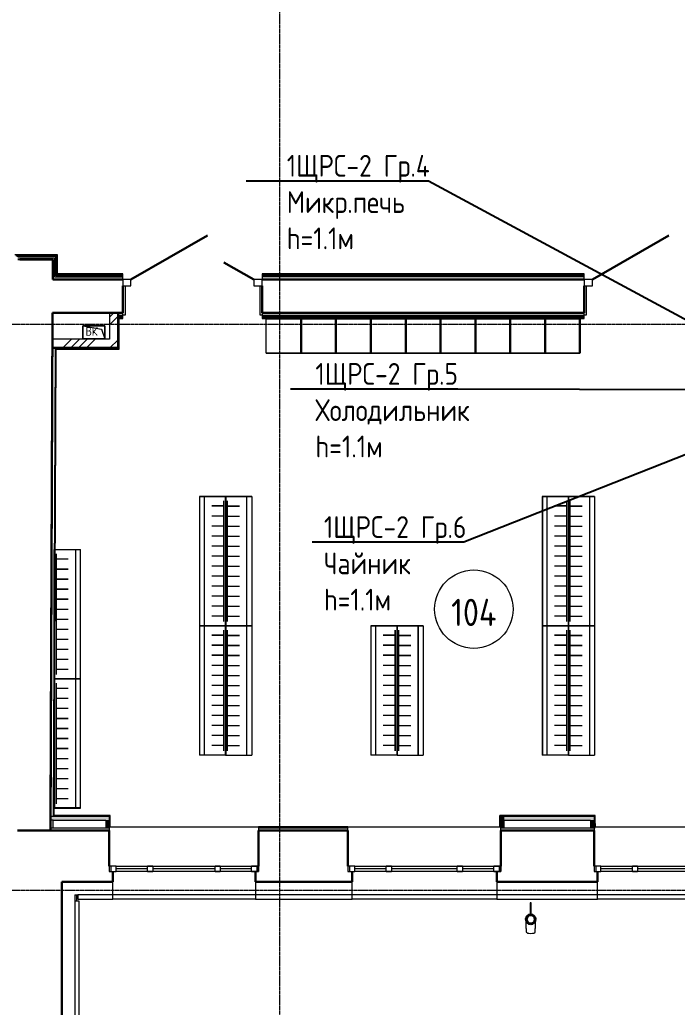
# Model space of a CAD drawing. Header units: millimetres. Extents: x -32 to 417638015, y -35 to 175284279.
# Drawn here: x 176859 to 184406, y 52216 to 63557 of the extents above; entities that cross this region are included whole.
import ezdxf
from ezdxf import colors
from ezdxf.entities.mleader import LeaderData, LeaderLine
from ezdxf.math import Vec2, Vec3

# ---------------------------------------------------------------- set-up
doc = ezdxf.new("R2010")
doc.units = ezdxf.units.MM
doc.linetypes.add('ADSK_Линия сетки', pattern=[25, 20, -2.5, 0, -2.5])
for name, color, linetype, lineweight in [('_ Окна', 7, 'Continuous', 9), ('_ЭМ_ТХобщее_слой', 7, 'Continuous', 30), ('Аннотация', 7, 'Continuous', 18), ('Двери', 7, 'Continuous', 9), ('Обобщенные модели', 7, 'Continuous', 18), ('Окна', 7, 'Continuous', 9), ('Оси', 253, 'Continuous', 9), ('Перекрытие', 7, 'Continuous', 18), ('Стены внутренние', 7, 'Continuous', 18), ('Стены наружные', 7, 'Continuous', 18), ('Стены несущие', 7, 'Continuous', 30), ('Стены отделка', 7, 'Continuous', 30), ('Стены штриховка', 7, 'Continuous', 9), ('ШТРИХОВКА', 252, 'Continuous', 15)]:
    doc.layers.add(name, color=color, linetype=linetype, lineweight=lineweight)
doc.layers.add('_ЭМ_Надписи', color=7, linetype='Continuous')
doc.layers.add('ЭОМ_Лотки рабочие', color=5, linetype='Continuous')
doc.layers.add('Линии', color=7, linetype='Continuous', lineweight=9, true_color=0x00a600)
doc.styles.add('GOST Common', font='GOST_Common.ttf', dxfattribs={"width": 0.9, "height": 350})
doc.styles.add('GOST Common_5', font='GOST_Common.ttf', dxfattribs={"width": 0.9, "height": 200})
doc.styles.add('ЭОМ', font='isocpeur.ttf', dxfattribs={"width": 0.85, "height": 250})
pattern_1 = [(0, (557.2, 188.9), (406.4, 101.6), [33.528, -271.272, 33.528, -271.272, -1625.6]), (0, (557.2, 188.9), (406.4, 101.6), [-609.6, 33.528, -576.072, 33.528, -271.272, -711.2]), (0, (557.2, 188.9), (406.4, 101.6), [-1524, 33.528, -169.672, 33.528, -474.472]), (120, (709.6, 239.7), (-291.18818, 301.15272), [33.528, -271.272, 33.528, -271.272, -1625.6]), (120, (709.6, 239.7), (-291.18818, 301.15272), [-609.6, 33.528, -576.072, 33.528, -271.272, -711.2]), (120, (709.6, 239.7), (-291.18818, 301.15272), [-1524, 33.528, -169.672, 33.528, -474.472]), (240, (760.4, 442.9), (-115.21182, -402.75272), [33.528, -271.272, 33.528, -271.272, -1625.6]), (240, (760.4, 442.9), (-115.21182, -402.75272), [-609.6, 33.528, -576.072, 33.528, -271.272, -711.2]), (240, (760.4, 442.9), (-115.21182, -402.75272), [-1524, 33.528, -169.672, 33.528, -474.472])]
pattern_2 = [(45, (-31496.66, 188.9), (-269.4077, 269.4077), []), (45, (-31406.86, 188.9), (-269.4077, 269.4077), []), (45, (-31317.06, 188.9), (-269.4077, 269.4077), []), (45, (-31227.26, 188.9), (-269.4077, 269.4077), [])]

# ---------------------------------------------------------------- blocks, each defined once
blk = doc.blocks.new('ТХ 1 этаж.')
at = {"color": 252, "lineweight": 0, "true_color": 0x939598}
for p, q in [((17408, 6593), (17408, 6993)), ((17408, 6993), (18408, 6993)), ((18608, 6593), (18608, 6993)), ((18608, 6993), (19608, 6993)), ((19808, 6593), (19808, 6993)), ((19808, 6993), (20808, 6993)), ((17408, 6593), (18608, 6593)), ((18608, 6593), (17408, 6593)), ((18608, 6593), (19808, 6593)), ((19808, 6593), (18608, 6593)), ((19808, 6593), (21008, 6593)), ((21008, 6593), (19808, 6593)), ((16942, 4949), (16642, 4949)), ((16642, 4949), (16642, 3464)), ((16642, 4949), (16942, 4949)), ((16698, 3464), (16698, 4949)), ((16922, 3514), (16922, 4899)), ((16942, 4949), (16942, 3464)), ((16942, 4949), (16942, 3464)), ((16942, 3464), (16942, 4949)), ((16942, 3464), (16942, 4949)), ((16942, 4949), (17242, 4949)), ((17242, 4949), (16942, 4949)), ((16962, 3514), (16962, 4899)), ((17186, 3464), (17186, 4949)), ((17242, 4949), (17242, 3464)), ((20877, 4949), (20577, 4949)), ((20577, 4949), (20577, 3464)), ((20577, 4949), (20877, 4949)), ((20633, 3464), (20633, 4949)), ((20857, 3514), (20857, 4899)), ((20877, 4949), (20877, 3464)), ((20877, 4949), (20877, 3464)), ((20877, 3464), (20877, 4949)), ((20877, 3464), (20877, 4949)), ((20877, 4949), (21177, 4949)), ((21177, 4949), (20877, 4949)), ((20897, 3514), (20897, 4899)), ((21121, 3464), (21121, 4949)), ((21177, 4949), (21177, 3464)), ((16922, 4839), (16784, 4839)), ((16962, 4839), (17101, 4839)), ((20857, 4839), (20718, 4839)), ((20897, 4839), (21035, 4839)), ((16922, 4724), (16784, 4724)), ((16962, 4724), (17101, 4724)), ((20857, 4724), (20718, 4724)), ((20897, 4724), (21035, 4724)), ((16922, 4609), (16784, 4609)), ((16962, 4609), (17101, 4609)), ((20857, 4609), (20718, 4609)), ((20897, 4609), (21035, 4609)), ((16922, 4494), (16784, 4494)), ((16962, 4494), (17101, 4494)), ((20857, 4494), (20718, 4494)), ((20897, 4494), (21035, 4494)), ((14975, 2856), (14975, 4341)), ((14975, 2856), (14975, 4341)), ((14975, 4341), (14975, 2856)), ((14975, 4341), (15275, 4341)), ((14975, 4341), (14975, 2856)), ((15219, 4341), (15219, 2856)), ((15275, 2856), (15275, 4341)), ((16922, 4379), (16784, 4379)), ((16962, 4379), (17101, 4379)), ((20857, 4379), (20718, 4379)), ((20897, 4379), (21035, 4379)), ((14995, 4291), (14995, 2906)), ((14995, 4231), (15133, 4231)), ((16922, 4264), (16784, 4264)), ((16962, 4264), (17101, 4264)), ((20857, 4264), (20718, 4264)), ((20897, 4264), (21035, 4264)), ((14995, 4116), (15133, 4116)), ((16922, 4149), (16784, 4149)), ((16962, 4149), (17101, 4149)), ((20857, 4149), (20718, 4149)), ((20897, 4149), (21035, 4149)), ((14995, 4001), (15133, 4001)), ((16922, 4034), (16784, 4034)), ((16962, 4034), (17101, 4034)), ((20857, 4034), (20718, 4034)), ((20897, 4034), (21035, 4034)), ((14995, 3886), (15133, 3886)), ((16922, 3919), (16784, 3919)), ((16962, 3919), (17101, 3919)), ((20857, 3919), (20718, 3919)), ((20897, 3919), (21035, 3919)), ((14995, 3771), (15133, 3771)), ((16922, 3804), (16784, 3804)), ((16962, 3804), (17101, 3804)), ((20857, 3804), (20718, 3804)), ((20897, 3804), (21035, 3804)), ((14995, 3656), (15133, 3656)), ((16922, 3689), (16784, 3689)), ((16962, 3689), (17101, 3689)), ((20857, 3689), (20718, 3689)), ((20897, 3689), (21035, 3689)), ((14995, 3541), (15133, 3541)), ((16922, 3574), (16784, 3574)), ((16962, 3574), (17101, 3574)), ((20857, 3574), (20718, 3574)), ((20897, 3574), (21035, 3574)), ((14995, 3426), (15133, 3426)), ((16942, 3464), (16642, 3464)), ((16642, 3464), (16642, 1979)), ((16642, 3464), (16942, 3464)), ((16942, 3464), (16642, 3464)), ((16698, 1979), (16698, 3464)), ((16922, 2029), (16922, 3414)), ((16942, 3464), (16942, 1979)), ((16942, 3464), (16942, 1979)), ((16942, 1979), (16942, 3464)), ((16942, 1979), (16942, 3464)), ((16942, 3464), (17242, 3464)), ((17242, 3464), (16942, 3464)), ((16942, 3464), (17242, 3464)), ((16962, 2029), (16962, 3414)), ((17186, 1979), (17186, 3464)), ((17242, 3464), (17242, 1979)), ((18910, 3464), (18610, 3464)), ((18610, 3464), (18610, 1979)), ((18610, 3464), (18910, 3464)), ((18666, 1979), (18666, 3464)), ((18890, 2029), (18890, 3414)), ((18910, 3464), (18910, 1979)), ((18910, 3464), (18910, 1979)), ((18910, 1979), (18910, 3464)), ((18910, 1979), (18910, 3464)), ((18910, 3464), (19210, 3464)), ((19210, 3464), (18910, 3464)), ((18930, 2029), (18930, 3414)), ((19154, 1979), (19154, 3464)), ((19210, 3464), (19210, 1979)), ((20877, 3464), (20577, 3464)), ((20577, 3464), (20577, 1979)), ((20577, 3464), (20877, 3464)), ((20877, 3464), (20577, 3464)), ((20633, 1979), (20633, 3464)), ((20857, 2029), (20857, 3414)), ((20877, 3464), (20877, 1979)), ((20877, 3464), (20877, 1979)), ((20877, 1979), (20877, 3464)), ((20877, 1979), (20877, 3464)), ((20877, 3464), (21177, 3464)), ((21177, 3464), (20877, 3464)), ((20877, 3464), (21177, 3464)), ((20897, 2029), (20897, 3414)), ((21121, 1979), (21121, 3464)), ((21177, 3464), (21177, 1979)), ((14995, 3311), (15133, 3311)), ((16922, 3354), (16784, 3354)), ((16962, 3354), (17101, 3354)), ((18890, 3354), (18751, 3354)), ((18930, 3354), (19068, 3354)), ((20857, 3354), (20718, 3354)), ((20897, 3354), (21035, 3354)), ((14995, 3196), (15133, 3196)), ((16922, 3239), (16784, 3239)), ((16962, 3239), (17101, 3239)), ((18890, 3239), (18751, 3239)), ((18930, 3239), (19068, 3239)), ((20857, 3239), (20718, 3239)), ((20897, 3239), (21035, 3239)), ((14995, 3081), (15133, 3081)), ((16922, 3124), (16784, 3124)), ((16962, 3124), (17101, 3124)), ((18890, 3124), (18751, 3124)), ((18930, 3124), (19068, 3124)), ((20857, 3124), (20718, 3124)), ((20897, 3124), (21035, 3124)), ((14995, 2966), (15133, 2966)), ((16922, 3009), (16784, 3009)), ((16962, 3009), (17101, 3009)), ((18890, 3009), (18751, 3009)), ((18930, 3009), (19068, 3009)), ((20857, 3009), (20718, 3009)), ((20897, 3009), (21035, 3009)), ((14975, 1371), (14975, 2856)), ((14975, 1371), (14975, 2856)), ((14975, 2856), (14975, 1371)), ((14975, 2856), (15275, 2856)), ((14975, 2856), (14975, 1371)), ((14975, 2856), (15275, 2856)), ((15275, 2856), (14975, 2856)), ((15219, 2856), (15219, 1371)), ((15275, 1371), (15275, 2856)), ((16922, 2894), (16784, 2894)), ((16962, 2894), (17101, 2894)), ((18890, 2894), (18751, 2894)), ((18930, 2894), (19068, 2894)), ((20857, 2894), (20718, 2894)), ((20897, 2894), (21035, 2894)), ((14995, 2806), (14995, 1421)), ((14995, 2746), (15133, 2746)), ((16922, 2779), (16784, 2779)), ((16962, 2779), (17101, 2779)), ((18890, 2779), (18751, 2779)), ((18930, 2779), (19068, 2779)), ((20857, 2779), (20718, 2779)), ((20897, 2779), (21035, 2779)), ((14995, 2631), (15133, 2631)), ((16922, 2664), (16784, 2664)), ((16962, 2664), (17101, 2664)), ((18890, 2664), (18751, 2664)), ((18930, 2664), (19068, 2664)), ((20857, 2664), (20718, 2664)), ((20897, 2664), (21035, 2664)), ((14995, 2516), (15133, 2516)), ((16922, 2549), (16784, 2549)), ((16962, 2549), (17101, 2549)), ((18890, 2549), (18751, 2549)), ((18930, 2549), (19068, 2549)), ((20857, 2549), (20718, 2549)), ((20897, 2549), (21035, 2549)), ((14995, 2401), (15133, 2401)), ((16922, 2434), (16784, 2434)), ((16962, 2434), (17101, 2434)), ((18890, 2434), (18751, 2434)), ((18930, 2434), (19068, 2434)), ((20857, 2434), (20718, 2434)), ((20897, 2434), (21035, 2434)), ((14995, 2286), (15133, 2286)), ((16922, 2319), (16784, 2319)), ((16962, 2319), (17101, 2319)), ((18890, 2319), (18751, 2319)), ((18930, 2319), (19068, 2319)), ((20857, 2319), (20718, 2319)), ((20897, 2319), (21035, 2319)), ((14995, 2171), (15133, 2171)), ((16922, 2204), (16784, 2204)), ((16962, 2204), (17101, 2204)), ((18890, 2204), (18751, 2204)), ((18930, 2204), (19068, 2204)), ((20857, 2204), (20718, 2204)), ((20897, 2204), (21035, 2204)), ((14995, 2056), (15133, 2056)), ((16922, 2089), (16784, 2089)), ((16962, 2089), (17101, 2089)), ((18890, 2089), (18751, 2089)), ((18930, 2089), (19068, 2089)), ((20857, 2089), (20718, 2089)), ((20897, 2089), (21035, 2089)), ((14995, 1941), (15133, 1941)), ((16942, 1979), (16642, 1979)), ((16942, 1979), (17242, 1979)), ((18910, 1979), (18610, 1979)), ((18910, 1979), (19210, 1979)), ((20877, 1979), (20577, 1979)), ((20877, 1979), (21177, 1979)), ((14995, 1826), (15133, 1826)), ((14995, 1711), (15133, 1711)), ((14995, 1596), (15133, 1596)), ((14995, 1481), (15133, 1481)), ((14975, 1371), (15275, 1371)), ((15275, 1371), (14975, 1371))]:
    blk.add_line(p, q, dxfattribs=at)
at = {"color": 252, "true_color": 0x939598}
for p, q in [((17408, 6993), (18608, 6993)), ((17408, 6993), (17808, 6993)), ((17808, 6993), (17808, 6593)), ((18208, 6993), (18208, 6593)), ((18608, 6993), (19808, 6993)), ((18608, 6993), (19008, 6993)), ((18608, 6993), (18608, 6593)), ((19008, 6993), (19008, 6593)), ((19408, 6993), (19408, 6593)), ((19808, 6993), (19808, 6593)), ((19808, 6993), (21008, 6993)), ((19808, 6993), (20208, 6993)), ((20208, 6993), (20208, 6593)), ((20608, 6993), (20608, 6593)), ((21008, 6993), (21008, 6593))]:
    blk.add_line(p, q, dxfattribs=at)
blk = doc.blocks.new('1 этаж')
at = {"layer": 'Стены внутренние', "lineweight": 9}
h = blk.add_hatch(dxfattribs=at)
h.set_pattern_fill('FP_12', color=8, style=0, pattern_type=2)
h.set_pattern_definition(pattern_1)
h.paths.add_polyline_path([(8101.287, 9244.595), (8121.287, 9244.595), (8121.287, 9259.595), (7686.613, 9259.595), (7686.613, 9244.595), (8100.558, 9244.595)])
h = blk.add_hatch(dxfattribs=at)
h.set_pattern_fill('FP_12', color=8, style=0, pattern_type=2)
h.set_pattern_definition(pattern_1)
h.paths.add_polyline_path([(39466.201, 9024.111), (39466.201, 9039.111), (38271.201, 9039.111), (38271.201, 9024.111), (39210.158, 9024.111)])
h.paths.add_polyline_path([(32876.642, 9024.111), (36671.201, 9024.111), (36671.201, 9039.111), (32191.201, 9039.111), (32191.201, 9024.111)])
h.paths.add_polyline_path([(40496.201, 9024.111), (40623.331, 9024.111), (40623.331, 9039.111), (40496.201, 9039.111)])
h.paths.add_polyline_path([(13876.094, 9024.111), (14200.201, 9024.111), (14200.201, 9039.111), (10503.201, 9039.111), (10503.201, 9024.111), (11764.922, 9024.111)])
h.paths.add_polyline_path([(15800.201, 9024.111), (22012.317, 9024.111), (22012.317, 9039.111), (15800.201, 9039.111)])
h.paths.add_polyline_path([(8900.486, 9024.111), (8903.201, 9024.111), (8903.201, 9039.111), (8121.287, 9039.111), (8121.287, 9024.111), (8598.164, 9024.111)])
h.paths.add_polyline_path([(25487.54, 9024.111), (26114.735, 9024.111), (26114.735, 9039.111), (23912.317, 9039.111), (23912.317, 9024.111), (25375.995, 9024.111)])
h.paths.add_polyline_path([(30671.201, 9024.111), (30671.201, 9039.111), (28054.735, 9039.111), (28054.735, 9024.111), (30237.677, 9024.111)])
h = blk.add_hatch(dxfattribs=at)
h.set_pattern_fill('ANSI34', color=8, scale=20, style=0)
h.set_pattern_definition(pattern_2)
h.paths.add_polyline_path([(8851.287, 8614.111), (8751.287, 8614.111), (8751.287, 8308.902), (8851.287, 8308.902)])
h = blk.add_hatch(dxfattribs=at)
h.set_pattern_fill('FP_12', color=8, style=0, pattern_type=2)
h.set_pattern_definition(pattern_1)
h.paths.add_polyline_path([(15999.701, 8569.111), (15999.701, 8584.111), (15800.201, 8584.111), (15800.201, 8569.111), (15989.701, 8569.111)])
h.paths.add_polyline_path([(8903.201, 8569.111), (8903.201, 8584.111), (8839.287, 8584.111), (8839.287, 8569.111), (8900.486, 8569.111)])
h.paths.add_polyline_path([(13876.094, 8569.111), (14200.201, 8569.111), (14200.201, 8584.111), (10503.201, 8584.111), (10503.201, 8569.111), (11764.922, 8569.111)])
h = blk.add_hatch(dxfattribs=at)
h.set_pattern_fill('ANSI34', color=8, scale=20, style=0)
h.set_pattern_definition(pattern_2)
h.paths.add_polyline_path([(8097.827, 8308.902), (8097.428, 8208.902), (8851.287, 8208.902), (8851.287, 8308.902)])
at = {"layer": 'Стены внутренние'}
for points in [[(8708.631, 2787.133), (8748.631, 2787.133), (8748.631, 2827.133), (8075.978, 2827.133), (8075.978, 2787.133), (8598.164, 2787.133)], [(8746.446, 2697.133), (8748.631, 2697.133), (8747.631, 2787.133), (8708.631, 2787.133), (8708.631, 2697.133)], [(13243.63, 2697.133), (13283.63, 2697.133), (13283.63, 2827.133), (13243.63, 2827.133), (13243.63, 2709.133)], [(14273.629, 2787.133), (14313.629, 2787.133), (14312.629, 2827.133), (13283.63, 2827.133), (13283.63, 2787.133), (14222.201, 2787.133)], [(14313.629, 2697.133), (14312.629, 2787.133), (14273.629, 2787.133), (14273.629, 2697.133), (14312.629, 2697.133)]]:
    blk.add_hatch(color=8, dxfattribs=at).paths.add_polyline_path(points)
at = {"layer": '_ Окна', "color": 8, "lineweight": 18}
for p, q in [((8828.631, 2257.133), (8748.631, 2257.133)), ((8748.631, 2257.133), (8748.631, 2197.133)), ((8748.631, 2197.133), (8828.631, 2197.133)), ((8828.631, 2197.133), (8828.631, 2257.133)), ((9188.631, 2197.133), (9188.631, 2257.133)), ((9188.631, 2257.133), (9248.631, 2257.133)), ((9248.631, 2197.133), (9188.631, 2197.133)), ((9248.631, 2257.133), (9248.631, 2197.133)), ((9963.631, 2197.133), (9963.631, 2257.133)), ((9963.631, 2257.133), (10023.631, 2257.133)), ((10023.631, 2197.133), (9963.631, 2197.133)), ((10023.631, 2257.133), (10023.631, 2197.133)), ((10383.631, 2197.133), (10383.631, 2257.133)), ((10383.631, 2257.133), (10463.631, 2257.133)), ((10463.631, 2197.133), (10383.631, 2197.133)), ((10463.631, 2257.133), (10463.631, 2197.133)), ((11568.63, 2257.133), (11488.63, 2257.133)), ((11488.63, 2257.133), (11488.63, 2197.133)), ((11488.63, 2197.133), (11568.63, 2197.133)), ((11568.63, 2197.133), (11568.63, 2257.133)), ((11928.63, 2197.133), (11928.63, 2257.133)), ((11928.63, 2257.133), (11988.63, 2257.133)), ((11988.63, 2197.133), (11928.63, 2197.133)), ((11988.63, 2257.133), (11988.63, 2197.133)), ((12743.63, 2197.133), (12743.63, 2257.133)), ((12743.63, 2257.133), (12803.63, 2257.133)), ((12803.63, 2197.133), (12743.63, 2197.133)), ((12803.63, 2257.133), (12803.63, 2197.133)), ((13163.63, 2197.133), (13163.63, 2257.133)), ((13163.63, 2257.133), (13243.63, 2257.133)), ((13243.63, 2197.133), (13163.63, 2197.133)), ((13243.63, 2257.133), (13243.63, 2197.133)), ((14393.629, 2257.133), (14313.629, 2257.133)), ((14313.629, 2257.133), (14313.629, 2197.133)), ((14313.629, 2197.133), (14393.629, 2197.133)), ((14393.629, 2197.133), (14393.629, 2257.133)), ((14753.629, 2197.133), (14753.629, 2257.133)), ((14753.629, 2257.133), (14813.629, 2257.133)), ((14813.629, 2197.133), (14753.629, 2197.133)), ((14813.629, 2257.133), (14813.629, 2197.133))]:
    blk.add_line(p, q, dxfattribs=at)
at = {"layer": '_ Окна', "color": 8}
for p, q in [((8768.631, 2257.133), (8768.631, 2197.133)), ((9188.631, 2227.133), (8828.631, 2227.133)), ((9963.631, 2227.133), (9248.631, 2227.133)), ((10383.631, 2227.133), (10023.631, 2227.133)), ((10443.631, 2257.133), (10443.631, 2197.133)), ((11508.63, 2257.133), (11508.63, 2197.133)), ((11928.63, 2227.133), (11568.63, 2227.133)), ((12743.63, 2227.133), (11988.63, 2227.133)), ((13163.63, 2227.133), (12803.63, 2227.133)), ((13223.63, 2257.133), (13223.63, 2197.133)), ((14333.629, 2257.133), (14333.629, 2197.133)), ((14753.629, 2227.133), (14393.629, 2227.133)), ((15528.629, 2227.133), (14813.629, 2227.133))]:
    blk.add_line(p, q, dxfattribs=at)
at = {"layer": 'Двери', "color": 8, "lineweight": 30}
for p, q in [((8998.201, 8994.111), (9877.216, 9501.611)), ((14295.201, 8994.111), (15174.216, 9501.611)), ((10408.201, 8994.111), (10066.121, 9191.611))]:
    blk.add_line(p, q, dxfattribs=at)
at = {"layer": 'Двери', "color": 8}
for p, q in [((8903.201, 8994.111), (8903.201, 8924.111)), ((8998.201, 8994.111), (8903.201, 8994.111)), ((8998.201, 8924.111), (8998.201, 8994.111)), ((10408.201, 8994.111), (10408.201, 8924.111)), ((10503.201, 8994.111), (10408.201, 8994.111)), ((10503.201, 8924.111), (10503.201, 8994.111)), ((14200.201, 8994.111), (14200.201, 8924.111)), ((14295.201, 8994.111), (14200.201, 8994.111)), ((14295.201, 8924.111), (14295.201, 8994.111)), ((8903.201, 8924.111), (8998.201, 8924.111)), ((10408.201, 8924.111), (10503.201, 8924.111)), ((14200.201, 8924.111), (14295.201, 8924.111))]:
    blk.add_line(p, q, dxfattribs=at)
at = {"layer": 'Линии', "color": 8}
blk.add_circle((12934.409, 5209.118), 450, dxfattribs=at)
at = {"layer": 'Обобщенные модели', "color": 8}
for p, q in [((8447.201, 8314.103), (8447.201, 8464.103)), ((8447.201, 8464.103), (8697.201, 8464.103)), ((8447.201, 8464.103), (8659.701, 8426.603)), ((8697.201, 8464.103), (8447.201, 8464.103)), ((8447.201, 8464.103), (8447.201, 8314.103)), ((8659.701, 8426.603), (8697.201, 8314.103)), ((8697.201, 8464.103), (8697.201, 8314.103)), ((8697.201, 8314.103), (8697.201, 8464.103)), ((8697.201, 8314.103), (8447.201, 8314.103)), ((8447.201, 8314.103), (8697.201, 8314.103)), ((13581.761, 1837.133), (13581.761, 1697.992)), ((13591.761, 1837.133), (13581.761, 1837.133)), ((13591.761, 1697.992), (13591.761, 1837.133)), ((13536.761, 1543.486), (13536.761, 1500.982)), ((13636.761, 1500.982), (13636.761, 1543.486))]:
    blk.add_line(p, q, dxfattribs=at)
at = {"layer": 'Обобщенные модели', "color": 8, "flags": 128}
for points in [[(13536.761, 1543.486), (13536.761, 1549.154), (13536.761, 1554.738), (13536.761, 1560.231), (13536.761, 1565.622), (13536.761, 1570.904), (13536.761, 1576.068), (13536.761, 1581.105), (13536.761, 1586.008), (13536.761, 1590.77), (13536.761, 1595.381), (13536.761, 1599.835), (13536.761, 1604.125), (13536.761, 1608.243), (13536.761, 1612.184), (13536.761, 1615.941), (13536.761, 1619.508), (13536.761, 1622.879), (13536.761, 1626.048), (13536.761, 1629.012), (13536.761, 1631.764), (13536.761, 1634.117)], [(13636.761, 1634.117), (13636.761, 1632.846), (13636.761, 1630.183), (13636.761, 1627.306), (13636.761, 1624.222), (13636.761, 1620.934), (13636.761, 1617.448), (13636.761, 1613.769), (13636.761, 1609.904), (13636.761, 1605.859), (13636.761, 1601.639), (13636.761, 1597.253), (13636.761, 1592.706), (13636.761, 1588.006), (13636.761, 1583.161), (13636.761, 1578.179), (13636.761, 1573.066), (13636.761, 1567.833), (13636.761, 1562.486), (13636.761, 1557.034), (13636.761, 1551.487), (13636.761, 1545.853), (13636.761, 1543.486)]]:
    blk.add_lwpolyline(points, dxfattribs=at)
at = {"layer": 'Обобщенные модели', "color": 8}
for centre, radius, start, end in [((8572.201, 8389.103), 2.5, 90, 270), ((8572.201, 8389.103), 2.5, 105, 180), ((8572.201, 8389.103), 2.5, 210, 270), ((8572.201, 8389.103), 2.5, 270, 90), ((8572.201, 8389.103), 2.5, 330, 75), ((13586.761, 1647.133), 52, 90, 270), ((13586.761, 1647.133), 52, 270, 90)]:
    blk.add_arc(centre, radius, start, end, dxfattribs=at)
at = {"layer": 'Обобщенные модели', "color": 8, "lineweight": 40}
for start, end in [(90, 270), (270, 90)]:
    blk.add_arc((13586.761, 1647.133), 50, start, end, dxfattribs=at)
at = {"layer": 'Обобщенные модели', "color": 8}
for start_param, end_param in [(3.141592654, 4.71238898), (4.71238898, 6.283185307)]:
    blk.add_ellipse((13586.761, 1500.982), major_axis=(50, 0), ratio=0.309016994, start_param=start_param, end_param=end_param, dxfattribs=at)
at = {"layer": 'Окна', "color": 8}
for p, q in [((8828.631, 2257.133), (8748.631, 2257.133)), ((8748.631, 2257.133), (8748.631, 2197.133)), ((8748.631, 2197.133), (8828.631, 2197.133)), ((8828.631, 2257.133), (9188.631, 2257.133)), ((9188.631, 2197.133), (8828.631, 2197.133)), ((9248.631, 2257.133), (9188.631, 2257.133)), ((9188.631, 2197.133), (9248.631, 2197.133)), ((9248.631, 2257.133), (9963.631, 2257.133)), ((9963.631, 2197.133), (9248.631, 2197.133)), ((10023.631, 2257.133), (9963.631, 2257.133)), ((9963.631, 2197.133), (10023.631, 2197.133)), ((10023.631, 2257.133), (10383.631, 2257.133)), ((10383.631, 2197.133), (10023.631, 2197.133)), ((10463.631, 2257.133), (10383.631, 2257.133)), ((10383.631, 2197.133), (10463.631, 2197.133)), ((10463.631, 2197.133), (10463.631, 2257.133)), ((11568.63, 2257.133), (11488.63, 2257.133)), ((11488.63, 2257.133), (11488.63, 2197.133)), ((11488.63, 2197.133), (11568.63, 2197.133)), ((11568.63, 2257.133), (11928.63, 2257.133)), ((11928.63, 2197.133), (11568.63, 2197.133)), ((11988.63, 2257.133), (11928.63, 2257.133)), ((11928.63, 2197.133), (11988.63, 2197.133)), ((11988.63, 2257.133), (12743.63, 2257.133)), ((12743.63, 2197.133), (11988.63, 2197.133)), ((12803.63, 2257.133), (12743.63, 2257.133)), ((12743.63, 2197.133), (12803.63, 2197.133)), ((12803.63, 2257.133), (13163.63, 2257.133)), ((13163.63, 2197.133), (12803.63, 2197.133)), ((13243.63, 2257.133), (13163.63, 2257.133)), ((13163.63, 2197.133), (13243.63, 2197.133)), ((13243.63, 2197.133), (13243.63, 2257.133)), ((14393.629, 2257.133), (14313.629, 2257.133)), ((14313.629, 2257.133), (14313.629, 2197.133)), ((14313.629, 2197.133), (14393.629, 2197.133)), ((14393.629, 2257.133), (14753.629, 2257.133)), ((14753.629, 2197.133), (14393.629, 2197.133)), ((14813.629, 2257.133), (14753.629, 2257.133)), ((14753.629, 2197.133), (14813.629, 2197.133)), ((14813.629, 2257.133), (15528.629, 2257.133)), ((15528.629, 2197.133), (14813.629, 2197.133))]:
    blk.add_line(p, q, dxfattribs=at)
at = {"layer": 'Оси', "color": 8, "linetype": 'ADSK_Линия сетки'}
for p, q in [((10706.766, -4162.595), (10706.766, 21955.22)), ((-9557.528, 8483.902), (56672.201, 8483.902)), ((-9557.528, 1983.902), (56672.201, 1983.902))]:
    blk.add_line(p, q, dxfattribs=at)
at = {"layer": 'Перекрытие', "color": 8}
for p, q in [((8930.486, 8924.111), (8930.486, 8584.111)), ((10480.486, 8584.111), (10480.486, 8924.111)), ((14222.201, 8924.111), (14222.201, 8584.111)), ((8930.486, 8584.111), (8903.201, 8584.111)), ((10503.201, 8584.111), (10480.486, 8584.111)), ((14222.201, 8584.111), (14200.201, 8584.111))]:
    blk.add_line(p, q, dxfattribs=at)
at = {"layer": 'Стены внутренние', "color": 8}
blk.add_line((14313.629, 2697.133), (14325.629, 2697.133), dxfattribs=at)
at = {"layer": 'Стены наружные', "color": 8}
for p, q in [((14325.629, 2747.133), (14325.629, 2709.133)), ((8760.631, 2709.133), (10463.631, 2709.133)), ((11488.63, 2709.133), (13231.63, 2709.133)), ((14325.629, 2709.133), (16028.629, 2709.133)), ((8375.335, 1857.133), (8375.335, 1927.133)), ((8387.798, 1907.133), (8375.335, 1907.133)), ((10428.631, 1927.133), (8788.631, 1927.133)), ((10428.631, 1877.133), (8788.631, 1877.133)), ((13198.63, 1927.133), (11538.63, 1927.133)), ((13198.63, 1877.133), (11538.63, 1877.133)), ((15993.629, 1927.133), (14353.629, 1927.133)), ((15993.629, 1877.133), (14353.629, 1877.133))]:
    blk.add_line(p, q, dxfattribs=at)
at = {"layer": 'Стены несущие', "color": 8}
for p, q in [((8101.475, 9224.256), (7721.478, 9225.771)), ((8100.558, 8994.111), (8101.475, 9224.256)), ((8100.558, 8994.111), (8903.201, 8994.111)), ((14200.201, 8994.111), (10503.201, 8994.111)), ((8903.201, 8614.111), (8903.201, 8924.111)), ((10503.201, 8924.111), (10503.201, 8614.111)), ((14200.201, 8614.111), (14200.201, 8924.111)), ((8075.332, 2665.619), (8099.043, 8614.111)), ((8099.035, 8584.111), (8075.978, 2827.133)), ((8903.201, 8614.111), (8099.043, 8614.111)), ((8851.287, 8208.902), (8851.287, 8614.111)), ((10503.201, 8614.111), (14200.201, 8614.111)), ((8097.428, 8208.902), (8851.287, 8208.902)), ((8075.818, 2787.133), (8075.458, 2697.179)), ((7695.335, 2667.133), (8748.631, 2667.133)), ((7695.335, 2667.133), (8075.332, 2665.619)), ((8748.631, 2257.133), (8748.631, 2667.133)), ((10463.631, 2667.133), (10463.631, 2257.133)), ((10463.631, 2667.133), (11488.63, 2667.133)), ((11488.63, 2257.133), (11488.63, 2667.133)), ((13243.63, 2667.133), (13243.63, 2257.133)), ((13243.63, 2667.133), (14313.629, 2667.133)), ((14313.629, 2257.133), (14313.629, 2667.133)), ((8788.631, 2077.133), (8788.631, 2197.133)), ((10428.631, 2197.133), (10428.631, 2077.133)), ((11538.63, 2077.133), (11538.63, 2197.133)), ((13198.63, 2197.133), (13198.63, 2077.133)), ((14353.629, 2077.133), (14353.629, 2197.133)), ((8205.335, 200), (8205.335, 2077.133)), ((8788.631, 2077.133), (8205.335, 2077.133)), ((11538.63, 2077.133), (10428.631, 2077.133)), ((14353.629, 2077.133), (13198.63, 2077.133))]:
    blk.add_line(p, q, dxfattribs=at)
at = {"layer": 'Стены отделка', "color": 8, "lineweight": 9}
for p, q in [((8156.287, 9279.595), (7666.693, 9279.595)), ((7701.287, 9244.595), (8121.287, 9244.595)), ((7701.287, 9224.595), (8101.287, 9224.595)), ((8101.287, 9224.595), (8101.287, 9224.257)), ((8121.287, 9024.111), (8121.287, 9244.595)), ((8156.287, 9059.111), (8156.287, 9279.595)), ((8101.287, 9177.007), (8101.287, 9024.111)), ((8101.287, 9024.111), (8100.558, 9024.111)), ((8100.558, 9024.111), (8100.558, 8994.111)), ((8903.201, 9059.111), (8156.287, 9059.111)), ((8900.486, 9024.111), (8903.201, 9024.111)), ((8903.201, 8994.111), (8903.201, 9059.111)), ((10503.201, 9059.111), (10503.201, 8994.111)), ((14200.201, 9059.111), (10503.201, 9059.111)), ((14200.201, 8994.111), (14200.201, 9059.111)), ((8099.043, 8614.111), (8099.043, 8584.111)), ((8751.287, 8614.111), (8751.287, 8308.902)), ((8861.287, 8549.111), (8903.201, 8549.111)), ((8863.287, 8198.902), (8863.287, 8549.111)), ((8903.201, 8584.111), (8900.486, 8584.111)), ((8903.201, 8614.111), (8903.201, 8614.111)), ((8903.201, 8549.111), (8903.201, 8614.111)), ((10503.201, 8614.111), (10503.201, 8549.111)), ((10503.201, 8549.111), (14200.201, 8549.111)), ((14200.201, 8549.111), (14200.201, 8614.111)), ((8751.287, 8308.902), (8097.827, 8308.902)), ((8097.38, 8196.902), (8097.484, 8196.902)), ((8127.532, 8208.902), (8105.978, 2827.133)), ((8118.027, 2839.133), (8139.484, 8196.902)), ((8139.484, 8196.902), (8861.287, 8196.902)), ((8758.631, 2839.133), (8118.027, 2839.133)), ((8760.631, 2709.133), (8760.631, 2837.133)), ((13231.63, 2839.133), (13231.63, 2709.133)), ((14323.629, 2839.133), (13233.63, 2839.133)), ((14325.629, 2747.133), (14325.629, 2837.133)), ((8105.458, 2697.059), (8105.818, 2787.133)), ((8105.818, 2787.133), (8708.631, 2787.133)), ((8748.631, 2827.133), (8105.978, 2827.133)), ((8708.631, 2787.133), (8708.631, 2697.133)), ((8748.631, 2827.133), (8748.631, 2667.133)), ((14313.629, 2827.133), (13243.63, 2827.133)), ((13243.63, 2667.133), (13243.63, 2827.133)), ((13283.63, 2787.133), (14273.629, 2787.133)), ((13283.63, 2697.133), (13283.63, 2787.133)), ((14273.629, 2787.133), (14273.629, 2697.133)), ((14313.629, 2827.133), (14313.629, 2667.133)), ((14313.629, 2747.133), (14325.629, 2747.133)), ((8075.338, 2697.133), (8075.338, 2667.133)), ((8075.338, 2697.133), (8748.631, 2697.133)), ((8075.458, 2697.179), (8105.458, 2697.059)), ((8748.631, 2709.133), (8760.631, 2709.133)), ((10463.631, 2709.133), (10463.631, 2667.133)), ((11488.63, 2709.133), (10463.631, 2709.133)), ((11487.63, 2697.133), (11488.63, 2697.133)), ((11488.63, 2667.133), (11488.63, 2709.133)), ((13231.63, 2709.133), (13243.63, 2709.133)), ((13243.63, 2697.133), (13283.63, 2697.133)), ((13283.63, 2697.133), (14313.629, 2697.133)), ((8788.631, 1877.133), (8788.631, 2077.133)), ((10428.631, 2077.133), (10428.631, 1877.133)), ((11538.63, 2077.133), (11538.63, 2077.133)), ((11538.63, 1877.133), (11538.63, 2077.133)), ((13198.63, 2077.133), (13198.63, 1877.133)), ((14353.629, 1877.133), (14353.629, 2077.133)), ((8355.335, 1927.133), (8387.798, 1927.133)), ((8355.335, 1927.133), (8355.335, 50)), ((8405.335, 1857.133), (8355.335, 1857.133)), ((8387.798, 1927.133), (8387.798, 1877.133)), ((8387.798, 1877.133), (8788.631, 1877.133)), ((8405.335, 0), (8405.335, 1857.133)), ((8788.631, 1927.133), (8787.631, 1927.133)), ((10428.631, 1877.133), (11538.63, 1877.133)), ((11538.63, 1927.133), (11537.63, 1927.133)), ((13198.63, 1877.133), (14353.629, 1877.133)), ((14353.629, 1927.133), (14352.629, 1927.133))]:
    blk.add_line(p, q, dxfattribs=at)
at = {"layer": 'Стены штриховка', "color": 8}
for p, q in [((8145.287, 9268.595), (7677.649, 9268.595)), ((8136.287, 9259.595), (7686.613, 9259.595)), ((8136.287, 9039.111), (8136.287, 9259.595)), ((8145.287, 9048.111), (8145.287, 9268.595)), ((8121.287, 9024.111), (8900.486, 9024.111)), ((8903.201, 9039.111), (8136.287, 9039.111)), ((8903.201, 9048.111), (8145.287, 9048.111)), ((14200.201, 9048.111), (10503.201, 9048.111)), ((14200.201, 9039.111), (10503.201, 9039.111)), ((14200.201, 9024.111), (10503.201, 9024.111)), ((8851.287, 8584.111), (8900.486, 8584.111)), ((8861.287, 8196.902), (8861.287, 8584.111)), ((8861.287, 8569.111), (8903.201, 8569.111)), ((8861.287, 8560.111), (8903.201, 8560.111)), ((10503.201, 8584.111), (14200.201, 8584.111)), ((10503.201, 8569.111), (14200.201, 8569.111)), ((10503.201, 8560.111), (14200.201, 8560.111)), ((8097.388, 8198.902), (8097.492, 8198.902)), ((8116.019, 2837.133), (8137.492, 8198.902)), ((8137.492, 8198.902), (8863.287, 8198.902)), ((8861.287, 8196.902), (8863.287, 8196.902)), ((8863.287, 8196.902), (8863.287, 8198.902)), ((8116.019, 2837.133), (8760.631, 2837.133)), ((8758.631, 2709.133), (8758.631, 2839.133)), ((8760.631, 2839.133), (8758.631, 2839.133)), ((8760.631, 2837.133), (8760.631, 2839.133)), ((13233.63, 2839.133), (13231.63, 2839.133)), ((13231.63, 2837.133), (14325.629, 2837.133)), ((13233.63, 2709.133), (13233.63, 2839.133)), ((14323.629, 2747.133), (14323.629, 2839.133)), ((14325.629, 2839.133), (14323.629, 2839.133)), ((14325.629, 2837.133), (14325.629, 2839.133)), ((8105.818, 2787.133), (8075.818, 2787.133)), ((8105.978, 2827.133), (8075.978, 2827.133)), ((11488.63, 2707.133), (10463.631, 2707.133)), ((10463.631, 2697.133), (11487.63, 2697.133)), ((8787.631, 1927.133), (8387.798, 1927.133)), ((11537.63, 1927.133), (10428.631, 1927.133)), ((14352.629, 1927.133), (13198.63, 1927.133))]:
    blk.add_line(p, q, dxfattribs=at)
at = {"layer": 'ЭОМ_Лотки рабочие'}
blk.add_blockref('ТХ 1 этаж.', (-6856.492, 1554.379), dxfattribs=at)
at = {"layer": 'Аннотация', "color": 8, "style": 'GOST Common_5', "width": 0.9}
blk.add_text('ВК', height=100, dxfattribs=at).set_placement((8477.244, 8349.337))
at = {"layer": 'Аннотация', "color": 8, "lineweight": 9, "insert": (12934.409, 5172.17), "char_height": 312.5, "width": 520.21112, "attachment_point": 5, "line_spacing_factor": 1.022766, "style": 'GOST Common'}
blk.add_mtext('104', dxfattribs=at)
blk = doc.blocks.new('_ЭМ_ТХ2_1этаж')
at = {"color": 252, "lineweight": 0, "true_color": 0x939598}
for p, q in [((128556, -62601), (128556, -62201)), ((128556, -62201), (129556, -62201)), ((129756, -62601), (129756, -62201)), ((129756, -62201), (130756, -62201)), ((130956, -62601), (130956, -62201)), ((130956, -62201), (131956, -62201)), ((128556, -62601), (129756, -62601)), ((129756, -62601), (128556, -62601)), ((129756, -62601), (130956, -62601)), ((130956, -62601), (129756, -62601)), ((130956, -62601), (132156, -62601)), ((132156, -62601), (130956, -62601)), ((128090, -64245), (127790, -64245)), ((127790, -64245), (127790, -65730)), ((127790, -64245), (128090, -64245)), ((127846, -65730), (127846, -64245)), ((128070, -65680), (128070, -64295)), ((128090, -64245), (128090, -65730)), ((128090, -64245), (128090, -65730)), ((128090, -65730), (128090, -64245)), ((128090, -65730), (128090, -64245)), ((128090, -64245), (128390, -64245)), ((128390, -64245), (128090, -64245)), ((128110, -65680), (128110, -64295)), ((128334, -65730), (128334, -64245)), ((128390, -64245), (128390, -65730)), ((132025, -64245), (131725, -64245)), ((131725, -64245), (131725, -65730)), ((131725, -64245), (132025, -64245)), ((131781, -65730), (131781, -64245)), ((132005, -65680), (132005, -64295)), ((132025, -64245), (132025, -65730)), ((132025, -64245), (132025, -65730)), ((132025, -65730), (132025, -64245)), ((132025, -65730), (132025, -64245)), ((132025, -64245), (132325, -64245)), ((132325, -64245), (132025, -64245)), ((132045, -65680), (132045, -64295)), ((132269, -65730), (132269, -64245)), ((132325, -64245), (132325, -65730)), ((128070, -64355), (127931, -64355)), ((128110, -64355), (128249, -64355)), ((132005, -64355), (131866, -64355)), ((132045, -64355), (132183, -64355)), ((128070, -64470), (127931, -64470)), ((128110, -64470), (128249, -64470)), ((132005, -64470), (131866, -64470)), ((132045, -64470), (132183, -64470)), ((128070, -64585), (127931, -64585)), ((128110, -64585), (128249, -64585)), ((132005, -64585), (131866, -64585)), ((132045, -64585), (132183, -64585)), ((128070, -64700), (127931, -64700)), ((128110, -64700), (128249, -64700)), ((132005, -64700), (131866, -64700)), ((132045, -64700), (132183, -64700)), ((126123, -66338), (126123, -64853)), ((126123, -66338), (126123, -64853)), ((126123, -64853), (126123, -66338)), ((126123, -64853), (126423, -64853)), ((126123, -64853), (126123, -66338)), ((126367, -64853), (126367, -66338)), ((126423, -66338), (126423, -64853)), ((128070, -64815), (127931, -64815)), ((128110, -64815), (128249, -64815)), ((132005, -64815), (131866, -64815)), ((132045, -64815), (132183, -64815)), ((126143, -64903), (126143, -66288)), ((126143, -64963), (126281, -64963)), ((128070, -64930), (127931, -64930)), ((128110, -64930), (128249, -64930)), ((132005, -64930), (131866, -64930)), ((132045, -64930), (132183, -64930)), ((126143, -65078), (126281, -65078)), ((128070, -65045), (127931, -65045)), ((128110, -65045), (128249, -65045)), ((132005, -65045), (131866, -65045)), ((132045, -65045), (132183, -65045)), ((126143, -65193), (126281, -65193)), ((128070, -65160), (127931, -65160)), ((128110, -65160), (128249, -65160)), ((132005, -65160), (131866, -65160)), ((132045, -65160), (132183, -65160)), ((126143, -65308), (126281, -65308)), ((128070, -65275), (127931, -65275)), ((128110, -65275), (128249, -65275)), ((132005, -65275), (131866, -65275)), ((132045, -65275), (132183, -65275)), ((126143, -65423), (126281, -65423)), ((128070, -65390), (127931, -65390)), ((128110, -65390), (128249, -65390)), ((132005, -65390), (131866, -65390)), ((132045, -65390), (132183, -65390)), ((126143, -65538), (126281, -65538)), ((128070, -65505), (127931, -65505)), ((128110, -65505), (128249, -65505)), ((132005, -65505), (131866, -65505)), ((132045, -65505), (132183, -65505)), ((126143, -65653), (126281, -65653)), ((128070, -65620), (127931, -65620)), ((128110, -65620), (128249, -65620)), ((132005, -65620), (131866, -65620)), ((132045, -65620), (132183, -65620)), ((126143, -65768), (126281, -65768)), ((128090, -65730), (127790, -65730)), ((127790, -65730), (127790, -67215)), ((127790, -65730), (128090, -65730)), ((128090, -65730), (127790, -65730)), ((127846, -67215), (127846, -65730)), ((128090, -65730), (128090, -67215)), ((128090, -65730), (128090, -67215)), ((128090, -67215), (128090, -65730)), ((128090, -67215), (128090, -65730)), ((128090, -65730), (128390, -65730)), ((128390, -65730), (128090, -65730)), ((128090, -65730), (128390, -65730)), ((128334, -67215), (128334, -65730)), ((128390, -65730), (128390, -67215)), ((130057, -65730), (129757, -65730)), ((129757, -65730), (129757, -67215)), ((129757, -65730), (130057, -65730)), ((129813, -67215), (129813, -65730)), ((130057, -65730), (130057, -67215)), ((130057, -65730), (130057, -67215)), ((130057, -67215), (130057, -65730)), ((130057, -67215), (130057, -65730)), ((130057, -65730), (130357, -65730)), ((130357, -65730), (130057, -65730)), ((130301, -67215), (130301, -65730)), ((130357, -65730), (130357, -67215)), ((132025, -65730), (131725, -65730)), ((131725, -65730), (131725, -67215)), ((131725, -65730), (132025, -65730)), ((132025, -65730), (131725, -65730)), ((131781, -67215), (131781, -65730)), ((132025, -65730), (132025, -67215)), ((132025, -65730), (132025, -67215)), ((132025, -67215), (132025, -65730)), ((132025, -67215), (132025, -65730)), ((132025, -65730), (132325, -65730)), ((132325, -65730), (132025, -65730)), ((132025, -65730), (132325, -65730)), ((132269, -67215), (132269, -65730)), ((132325, -65730), (132325, -67215)), ((126143, -65883), (126281, -65883)), ((128070, -65840), (127931, -65840)), ((128070, -67165), (128070, -65780)), ((128110, -67165), (128110, -65780)), ((128110, -65840), (128249, -65840)), ((130037, -65840), (129899, -65840)), ((130037, -67165), (130037, -65780)), ((130077, -67165), (130077, -65780)), ((130077, -65840), (130216, -65840)), ((132005, -65840), (131866, -65840)), ((132005, -67165), (132005, -65780)), ((132045, -67165), (132045, -65780)), ((132045, -65840), (132183, -65840)), ((126143, -65998), (126281, -65998)), ((128070, -65955), (127931, -65955)), ((128110, -65955), (128249, -65955)), ((130037, -65955), (129899, -65955)), ((130077, -65955), (130216, -65955)), ((132005, -65955), (131866, -65955)), ((132045, -65955), (132183, -65955)), ((126143, -66113), (126281, -66113)), ((128070, -66070), (127931, -66070)), ((128110, -66070), (128249, -66070)), ((130037, -66070), (129899, -66070)), ((130077, -66070), (130216, -66070)), ((132005, -66070), (131866, -66070)), ((132045, -66070), (132183, -66070)), ((126143, -66228), (126281, -66228)), ((128070, -66185), (127931, -66185)), ((128110, -66185), (128249, -66185)), ((130037, -66185), (129899, -66185)), ((130077, -66185), (130216, -66185)), ((132005, -66185), (131866, -66185)), ((132045, -66185), (132183, -66185)), ((126123, -67823), (126123, -66338)), ((126123, -67823), (126123, -66338)), ((126123, -66338), (126123, -67823)), ((126123, -66338), (126423, -66338)), ((126123, -66338), (126123, -67823)), ((126123, -66338), (126423, -66338)), ((126423, -66338), (126123, -66338)), ((126367, -66338), (126367, -67823)), ((126423, -67823), (126423, -66338)), ((128070, -66300), (127931, -66300)), ((128110, -66300), (128249, -66300)), ((130037, -66300), (129899, -66300)), ((130077, -66300), (130216, -66300)), ((132005, -66300), (131866, -66300)), ((132045, -66300), (132183, -66300)), ((126143, -66388), (126143, -67773)), ((126143, -66448), (126281, -66448)), ((128070, -66415), (127931, -66415)), ((128110, -66415), (128249, -66415)), ((130037, -66415), (129899, -66415)), ((130077, -66415), (130216, -66415)), ((132005, -66415), (131866, -66415)), ((132045, -66415), (132183, -66415)), ((126143, -66563), (126281, -66563)), ((128070, -66530), (127931, -66530)), ((128110, -66530), (128249, -66530)), ((130037, -66530), (129899, -66530)), ((130077, -66530), (130216, -66530)), ((132005, -66530), (131866, -66530)), ((132045, -66530), (132183, -66530)), ((126143, -66678), (126281, -66678)), ((128070, -66645), (127931, -66645)), ((128110, -66645), (128249, -66645)), ((130037, -66645), (129899, -66645)), ((130077, -66645), (130216, -66645)), ((132005, -66645), (131866, -66645)), ((132045, -66645), (132183, -66645)), ((126143, -66793), (126281, -66793)), ((128070, -66760), (127931, -66760)), ((128110, -66760), (128249, -66760)), ((130037, -66760), (129899, -66760)), ((130077, -66760), (130216, -66760)), ((132005, -66760), (131866, -66760)), ((132045, -66760), (132183, -66760)), ((126143, -66908), (126281, -66908)), ((128070, -66875), (127931, -66875)), ((128110, -66875), (128249, -66875)), ((130037, -66875), (129899, -66875)), ((130077, -66875), (130216, -66875)), ((132005, -66875), (131866, -66875)), ((132045, -66875), (132183, -66875)), ((126143, -67023), (126281, -67023)), ((128070, -66990), (127931, -66990)), ((128110, -66990), (128249, -66990)), ((130037, -66990), (129899, -66990)), ((130077, -66990), (130216, -66990)), ((132005, -66990), (131866, -66990)), ((132045, -66990), (132183, -66990)), ((128070, -67105), (127931, -67105)), ((128110, -67105), (128249, -67105)), ((130037, -67105), (129899, -67105)), ((130077, -67105), (130216, -67105)), ((132005, -67105), (131866, -67105)), ((132045, -67105), (132183, -67105)), ((126143, -67138), (126281, -67138)), ((128090, -67215), (127790, -67215)), ((128090, -67215), (128390, -67215)), ((130057, -67215), (129757, -67215)), ((130057, -67215), (130357, -67215)), ((132025, -67215), (131725, -67215)), ((132025, -67215), (132325, -67215)), ((126143, -67253), (126281, -67253)), ((126143, -67368), (126281, -67368)), ((126143, -67483), (126281, -67483)), ((126143, -67598), (126281, -67598)), ((126143, -67713), (126281, -67713)), ((126123, -67823), (126423, -67823)), ((126423, -67823), (126123, -67823))]:
    blk.add_line(p, q, dxfattribs=at)
at = {"color": 252, "true_color": 0x939598}
for p, q in [((128556, -62201), (129756, -62201)), ((128556, -62201), (128956, -62201)), ((128956, -62201), (128956, -62601)), ((129356, -62201), (129356, -62601)), ((129756, -62201), (130956, -62201)), ((129756, -62201), (130156, -62201)), ((129756, -62201), (129756, -62601)), ((130156, -62201), (130156, -62601)), ((130556, -62201), (130556, -62601)), ((130956, -62201), (130956, -62601)), ((130956, -62201), (132156, -62201)), ((130956, -62201), (131356, -62201)), ((131356, -62201), (131356, -62601)), ((131756, -62201), (131756, -62601)), ((132156, -62201), (132156, -62601))]:
    blk.add_line(p, q, dxfattribs=at)

msp = doc.modelspace()

# ---------------------------------------------------------------- block references
at = {"layer": '_ЭМ_ТХобщее_слой', "lineweight": 50}
msp.add_blockref('_ЭМ_ТХ2_1этаж', (51133, 122328), dxfattribs=at)
at = {"layer": 'ШТРИХОВКА'}
msp.add_blockref('1 этаж', (169137, 51579), dxfattribs=at)

# ---------------------------------------------------------------- leaders
at = {"layer": '_ЭМ_Надписи', "color": 7, "ltscale": 5}
ml = msp.add_multileader_mtext('Standard', dxfattribs=at)
ml.set_content('{\\fGOST Common|b0|i0|c204|p34;\\W0.9;\\C256;1ЩРС-2\\fISOCPEUR|b0|i0|c204|p34;\\W0.85; Гр.4 Микр.печь\\P\\pxql;\\fGOST Common|b0|i0|c0|p34;\\W0.9;h=\\fGOST Common|b0|i0|c204|p34;1\\fGOST Common|b0|i0|c0|p34;.\\fGOST Common|b0|i0|c204|p34;1м}', color=1, style='ЭОМ')
ml.set_leader_properties()
ml.build(insert=Vec2(0, 0))
ml.multileader.update_dxf_attribs({"text_left_attachment_type": 6, "text_right_attachment_type": 6, "dogleg_length": 0, "arrow_head_size": 200})
ctx = ml.context
ctx.base_point, ctx.char_height, ctx.arrow_head_size, ctx.landing_gap_size, ctx.plane_origin = Vec3(179924, 61705, -64), 250, 200, 0, Vec3(157921, 72247, -64)
ctx.left_attachment, ctx.right_attachment = 6, 6
notes = []
notes.append((ctx, [(1, (1, 1, 0), (181551, 61705, -64), (-1, 0), 0, [(0, [(185315, 59671, -64)], 0, [])])]))
ctx.mtext.insert, ctx.mtext.width, ctx.mtext.defined_height, ctx.mtext.flow_direction = Vec3(179924, 62005, -64), 2073.81, 546, 5
ml = msp.add_multileader_mtext('Standard', dxfattribs=at)
ml.set_content('{\\fGOST Common|b0|i0|c204|p34;\\W0.9;\\C256;1ЩРС-2\\fISOCPEUR|b0|i0|c204|p34;\\W0.85; Гр.5\\PХолодильник\\P\\fGOST Common|b0|i0|c0|p34;\\W0.9;h=\\fGOST Common|b0|i0|c204|p34;1\\fGOST Common|b0|i0|c0|p34;.\\fGOST Common|b0|i0|c204|p34;1м}', color=1, style='ЭОМ')
ml.set_leader_properties()
ml.build(insert=Vec2(0, 0))
ml.multileader.update_dxf_attribs({"text_left_attachment_type": 6, "text_right_attachment_type": 6, "dogleg_length": 0, "arrow_head_size": 200})
ctx = ml.context
ctx.base_point, ctx.char_height, ctx.arrow_head_size, ctx.landing_gap_size, ctx.plane_origin = Vec3(180253, 59315, -64), 250, 200, 0, Vec3(157934, 69780, -64)
ctx.left_attachment, ctx.right_attachment = 6, 6
notes.append((ctx, [(1, (1, 1, 0), (181889, 59315, -64), (-1, 0), 0, [(0, [(185309, 59307, -64)], 0, [])])]))
ctx.mtext.insert, ctx.mtext.width, ctx.mtext.defined_height, ctx.mtext.flow_direction = Vec3(180253, 59615, -64), 2073.81, 546, 5
ml = msp.add_multileader_mtext('Standard', dxfattribs=at)
ml.set_content('{\\fGOST Common|b0|i0|c204|p34;\\W0.9;\\C256;1ЩРС-2\\fISOCPEUR|b0|i0|c204|p34;\\W0.85; Гр.6\\P\\pxql;Чайник\\P\\fGOST Common|b0|i0|c0|p34;\\W0.9;h=\\fGOST Common|b0|i0|c204|p34;1\\fGOST Common|b0|i0|c0|p34;.\\fGOST Common|b0|i0|c204|p34;1м}', color=1, style='ЭОМ')
ml.set_leader_properties()
ml.build(insert=Vec2(0, 0))
ml.multileader.update_dxf_attribs({"text_left_attachment_type": 6, "text_right_attachment_type": 6, "dogleg_length": 0, "arrow_head_size": 200})
ctx = ml.context
ctx.base_point, ctx.char_height, ctx.arrow_head_size, ctx.landing_gap_size, ctx.plane_origin = Vec3(180350, 57556, -64), 250, 200, 0, Vec3(158000, 68021, -64)
ctx.left_attachment, ctx.right_attachment = 6, 6
notes.append((ctx, [(1, (1, 1, 0), (181956, 57556, -64), (-1, 0), 0, [(0, [(185297, 58877, -64)], 0, [])])]))
ctx.mtext.insert, ctx.mtext.width, ctx.mtext.defined_height, ctx.mtext.flow_direction = Vec3(180350, 57856, -64), 2073.81, 546, 5
for ctx, leaders in notes:
    for number, flags, end, landing, length, lines in leaders:
        leader = LeaderData()
        leader.index, (leader.has_last_leader_line, leader.has_dogleg_vector, leader.attachment_direction) = number, flags
        leader.last_leader_point, leader.dogleg_vector, leader.dogleg_length = Vec3(end), Vec3(landing), length
        for number, points, colour, breaks in lines:
            line = LeaderLine()
            line.index, line.vertices, line.color, line.breaks = number, Vec3.list(points), colors.encode_raw_color(colour), breaks
            leader.lines.append(line)
        ctx.leaders.append(leader)

doc.saveas('drawing.dxf')
